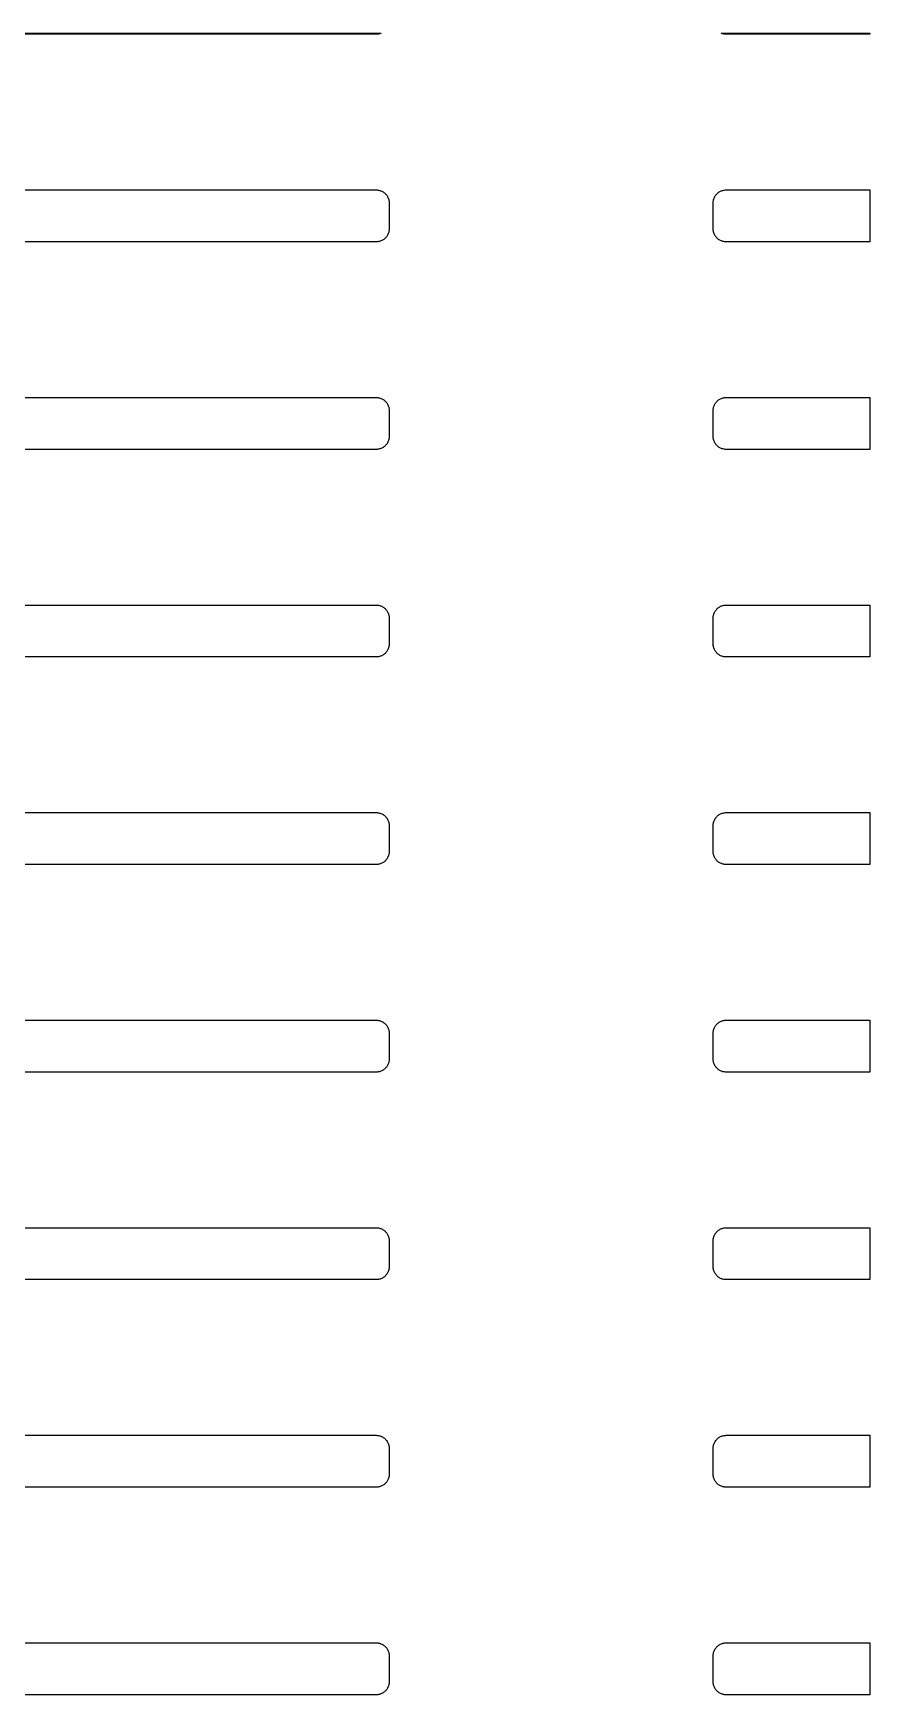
# Model space of a CAD drawing. Header units: metres. Extents: x -163 to 163, y -163 to 163.
# Drawn here: x -25.34 to -5.97, y -44.4 to -5.97 of the extents above; entities that cross this region are included whole.
import ezdxf

# ---------------------------------------------------------------- set-up
doc = ezdxf.new("R2010")
doc.units = ezdxf.units.M

msp = doc.modelspace()

# ---------------------------------------------------------------- linework, layer by layer
for p, q in [((-44.5161, -5.97498), (-17.2818, -5.97498)), ((-17.3989, -5.99895), (-44.3989, -5.99895)), ((-17.3801, -5.99835), (-17.3989, -5.99895)), ((-17.3613, -5.99658), (-17.3801, -5.99835)), ((-17.3427, -5.99364), (-17.3613, -5.99658)), ((-17.3243, -5.98952), (-17.3427, -5.99364)), ((-17.3062, -5.98427), (-17.3243, -5.98952)), ((-17.2885, -5.97787), (-17.3062, -5.98427)), ((-17.2818, -5.97498), (-17.2885, -5.97787)), ((-9.40938, -5.97787), (-9.41609, -5.97498)), ((-9.41609, -5.97498), (-5.97498, -5.97498)), ((-9.39165, -5.98427), (-9.40938, -5.97787)), ((-9.37355, -5.98952), (-9.39165, -5.98427)), ((-9.35516, -5.99364), (-9.37355, -5.98952)), ((-9.33655, -5.99658), (-9.35516, -5.99364)), ((-9.31778, -5.99835), (-9.33655, -5.99658)), ((-9.29895, -5.99895), (-9.31778, -5.99835)), ((-5.97498, -5.99895), (-9.29895, -5.99895)), ((-5.97498, -5.97498), (-5.97498, -5.99895)), ((-44.3989, -9.59895), (-17.3989, -9.59895)), ((-17.3989, -9.59895), (-17.3801, -9.59953)), ((-17.3801, -9.59953), (-17.3613, -9.60132)), ((-17.3613, -9.60132), (-17.3427, -9.60426)), ((-17.3427, -9.60426), (-17.3243, -9.60837)), ((-9.37355, -9.60837), (-9.35516, -9.60426)), ((-9.35516, -9.60426), (-9.33655, -9.60132)), ((-9.33655, -9.60132), (-9.31778, -9.59953)), ((-9.31778, -9.59953), (-9.29895, -9.59895)), ((-9.29895, -9.59895), (-5.97498, -9.59895)), ((-5.97498, -9.59895), (-5.97498, -10.799)), ((-17.3243, -9.60837), (-17.3062, -9.61363)), ((-17.3062, -9.61363), (-17.2885, -9.62001)), ((-17.2885, -9.62001), (-17.2712, -9.6275)), ((-17.2712, -9.6275), (-17.2544, -9.63605)), ((-17.2544, -9.63605), (-17.2382, -9.64565)), ((-17.2382, -9.64565), (-17.2226, -9.65623)), ((-17.2226, -9.65623), (-17.2077, -9.66779)), ((-17.2077, -9.66779), (-17.1936, -9.68025)), ((-17.1936, -9.68025), (-17.1803, -9.69359)), ((-17.1803, -9.69359), (-17.1678, -9.70772)), ((-17.1678, -9.70772), (-17.1562, -9.72261)), ((-17.1562, -9.72261), (-17.1456, -9.7382)), ((-17.1456, -9.7382), (-17.1361, -9.75443)), ((-17.1361, -9.75443), (-17.1275, -9.77121)), ((-17.1275, -9.77121), (-17.12, -9.78851)), ((-17.12, -9.78851), (-17.1136, -9.80624)), ((-17.1136, -9.80624), (-17.1084, -9.82434)), ((-17.1084, -9.82434), (-17.1043, -9.84273)), ((-17.1043, -9.84273), (-17.1013, -9.86134)), ((-17.1013, -9.86134), (-17.0995, -9.88011)), ((-17.0995, -9.88011), (-17.099, -9.89894)), ((-17.099, -9.89894), (-17.099, -10.4989)), ((-9.59894, -9.89894), (-9.59836, -9.88011)), ((-9.59894, -10.4989), (-9.59894, -9.89894)), ((-9.59836, -9.88011), (-9.59657, -9.86134)), ((-9.59657, -9.86134), (-9.59363, -9.84273)), ((-9.59363, -9.84273), (-9.58952, -9.82434)), ((-9.58952, -9.82434), (-9.58426, -9.80624)), ((-9.58426, -9.80624), (-9.57788, -9.78851)), ((-9.57788, -9.78851), (-9.57039, -9.77121)), ((-9.57039, -9.77121), (-9.56184, -9.75443)), ((-9.56184, -9.75443), (-9.55225, -9.7382)), ((-9.55225, -9.7382), (-9.54166, -9.72261)), ((-9.54166, -9.72261), (-9.53011, -9.70772)), ((-9.53011, -9.70772), (-9.51764, -9.69359)), ((-9.51764, -9.69359), (-9.5043, -9.68025)), ((-9.5043, -9.68025), (-9.49017, -9.66779)), ((-9.49017, -9.66779), (-9.47528, -9.65623)), ((-9.47528, -9.65623), (-9.45969, -9.64565)), ((-9.45969, -9.64565), (-9.44347, -9.63605)), ((-9.44347, -9.63605), (-9.42668, -9.6275)), ((-9.42668, -9.6275), (-9.40938, -9.62001)), ((-9.40938, -9.62001), (-9.39165, -9.61363)), ((-9.39165, -9.61363), (-9.37355, -9.60837)), ((-17.2382, -10.7522), (-17.2544, -10.7618)), ((-17.2226, -10.7417), (-17.2382, -10.7522)), ((-17.2077, -10.7301), (-17.2226, -10.7417)), ((-17.1936, -10.7176), (-17.2077, -10.7301)), ((-17.1803, -10.7043), (-17.1936, -10.7176)), ((-17.1678, -10.6902), (-17.1803, -10.7043)), ((-17.1562, -10.6753), (-17.1678, -10.6902)), ((-17.1456, -10.6597), (-17.1562, -10.6753)), ((-17.1361, -10.6435), (-17.1456, -10.6597)), ((-17.1275, -10.6267), (-17.1361, -10.6435)), ((-17.12, -10.6094), (-17.1275, -10.6267)), ((-17.1136, -10.5916), (-17.12, -10.6094)), ((-17.1084, -10.5735), (-17.1136, -10.5916)), ((-17.1043, -10.5552), (-17.1084, -10.5735)), ((-17.1013, -10.5365), (-17.1043, -10.5552)), ((-17.0995, -10.5178), (-17.1013, -10.5365)), ((-17.099, -10.4989), (-17.0995, -10.5178)), ((-9.59836, -10.5178), (-9.59894, -10.4989)), ((-9.59657, -10.5365), (-9.59836, -10.5178)), ((-9.59363, -10.5552), (-9.59657, -10.5365)), ((-9.58952, -10.5735), (-9.59363, -10.5552)), ((-9.58426, -10.5916), (-9.58952, -10.5735)), ((-9.57788, -10.6094), (-9.58426, -10.5916)), ((-9.57039, -10.6267), (-9.57788, -10.6094)), ((-9.56184, -10.6435), (-9.57039, -10.6267)), ((-9.55225, -10.6597), (-9.56184, -10.6435)), ((-9.54166, -10.6753), (-9.55225, -10.6597)), ((-9.53011, -10.6902), (-9.54166, -10.6753)), ((-9.51764, -10.7043), (-9.53011, -10.6902)), ((-9.5043, -10.7176), (-9.51764, -10.7043)), ((-9.49017, -10.7301), (-9.5043, -10.7176)), ((-9.47528, -10.7417), (-9.49017, -10.7301)), ((-9.45969, -10.7522), (-9.47528, -10.7417)), ((-9.44347, -10.7618), (-9.45969, -10.7522)), ((-17.3989, -10.799), (-44.3989, -10.799)), ((-17.3801, -10.7984), (-17.3989, -10.799)), ((-17.3613, -10.7966), (-17.3801, -10.7984)), ((-17.3427, -10.7936), (-17.3613, -10.7966)), ((-17.3243, -10.7895), (-17.3427, -10.7936)), ((-17.3062, -10.7843), (-17.3243, -10.7895)), ((-17.2885, -10.7779), (-17.3062, -10.7843)), ((-17.2712, -10.7704), (-17.2885, -10.7779)), ((-17.2544, -10.7618), (-17.2712, -10.7704)), ((-9.42668, -10.7704), (-9.44347, -10.7618)), ((-9.40938, -10.7779), (-9.42668, -10.7704)), ((-9.39165, -10.7843), (-9.40938, -10.7779)), ((-9.37355, -10.7895), (-9.39165, -10.7843)), ((-9.35516, -10.7936), (-9.37355, -10.7895)), ((-9.33655, -10.7966), (-9.35516, -10.7936)), ((-9.31778, -10.7984), (-9.33655, -10.7966)), ((-9.29895, -10.799), (-9.31778, -10.7984)), ((-5.97498, -10.799), (-9.29895, -10.799)), ((-44.3989, -14.3989), (-17.3989, -14.3989)), ((-17.3989, -14.3989), (-17.3801, -14.3995)), ((-17.3801, -14.3995), (-17.3613, -14.4013)), ((-17.3613, -14.4013), (-17.3427, -14.4043)), ((-17.3427, -14.4043), (-17.3243, -14.4084)), ((-17.3243, -14.4084), (-17.3062, -14.4136)), ((-17.3062, -14.4136), (-17.2885, -14.42)), ((-17.2885, -14.42), (-17.2712, -14.4275)), ((-17.2712, -14.4275), (-17.2544, -14.4361)), ((-17.2544, -14.4361), (-17.2382, -14.4456)), ((-17.2382, -14.4456), (-17.2226, -14.4562)), ((-17.2226, -14.4562), (-17.2077, -14.4678)), ((-17.2077, -14.4678), (-17.1936, -14.4803)), ((-17.1936, -14.4803), (-17.1803, -14.4936)), ((-17.1803, -14.4936), (-17.1678, -14.5077)), ((-17.1678, -14.5077), (-17.1562, -14.5226)), ((-17.1562, -14.5226), (-17.1456, -14.5382)), ((-17.1456, -14.5382), (-17.1361, -14.5544)), ((-17.1361, -14.5544), (-17.1275, -14.5712)), ((-17.1275, -14.5712), (-17.12, -14.5885)), ((-17.12, -14.5885), (-17.1136, -14.6062)), ((-9.58426, -14.6062), (-9.57788, -14.5885)), ((-9.57788, -14.5885), (-9.57039, -14.5712)), ((-9.57039, -14.5712), (-9.56184, -14.5544)), ((-9.56184, -14.5544), (-9.55225, -14.5382)), ((-9.55225, -14.5382), (-9.54166, -14.5226)), ((-9.54166, -14.5226), (-9.53011, -14.5077)), ((-9.53011, -14.5077), (-9.51764, -14.4936)), ((-9.51764, -14.4936), (-9.5043, -14.4803)), ((-9.5043, -14.4803), (-9.49017, -14.4678)), ((-9.49017, -14.4678), (-9.47528, -14.4562)), ((-9.47528, -14.4562), (-9.45969, -14.4456)), ((-9.45969, -14.4456), (-9.44347, -14.4361)), ((-9.44347, -14.4361), (-9.42668, -14.4275)), ((-9.42668, -14.4275), (-9.40938, -14.42)), ((-9.40938, -14.42), (-9.39165, -14.4136)), ((-9.39165, -14.4136), (-9.37355, -14.4084)), ((-9.37355, -14.4084), (-9.35516, -14.4043)), ((-9.35516, -14.4043), (-9.33655, -14.4013)), ((-9.33655, -14.4013), (-9.31778, -14.3995)), ((-9.31778, -14.3995), (-9.29895, -14.3989)), ((-9.29895, -14.3989), (-5.97498, -14.3989)), ((-5.97498, -14.3989), (-5.97498, -15.5989)), ((-17.1136, -14.6062), (-17.1084, -14.6243)), ((-17.1084, -14.6243), (-17.1043, -14.6427)), ((-17.1043, -14.6427), (-17.1013, -14.6613)), ((-17.1013, -14.6613), (-17.0995, -14.6801)), ((-17.0995, -14.6801), (-17.099, -14.6989)), ((-17.099, -14.6989), (-17.099, -15.299)), ((-9.59894, -14.6989), (-9.59836, -14.6801)), ((-9.59894, -15.299), (-9.59894, -14.6989)), ((-9.59836, -14.6801), (-9.59657, -14.6613)), ((-9.59657, -14.6613), (-9.59363, -14.6427)), ((-9.59363, -14.6427), (-9.58952, -14.6243)), ((-9.58952, -14.6243), (-9.58426, -14.6062)), ((-17.1043, -15.3552), (-17.1084, -15.3736)), ((-17.1013, -15.3365), (-17.1043, -15.3552)), ((-17.0995, -15.3178), (-17.1013, -15.3365)), ((-17.099, -15.299), (-17.0995, -15.3178)), ((-9.59836, -15.3178), (-9.59894, -15.299)), ((-9.59657, -15.3365), (-9.59836, -15.3178)), ((-9.59363, -15.3552), (-9.59657, -15.3365)), ((-9.58952, -15.3736), (-9.59363, -15.3552)), ((-17.3989, -15.5989), (-44.3989, -15.5989)), ((-17.3801, -15.5984), (-17.3989, -15.5989)), ((-17.3613, -15.5966), (-17.3801, -15.5984)), ((-17.3427, -15.5936), (-17.3613, -15.5966)), ((-17.3243, -15.5895), (-17.3427, -15.5936)), ((-17.3062, -15.5843), (-17.3243, -15.5895)), ((-17.2885, -15.5779), (-17.3062, -15.5843)), ((-17.2712, -15.5704), (-17.2885, -15.5779)), ((-17.2544, -15.5618), (-17.2712, -15.5704)), ((-17.2382, -15.5522), (-17.2544, -15.5618)), ((-17.2226, -15.5417), (-17.2382, -15.5522)), ((-17.2077, -15.5301), (-17.2226, -15.5417)), ((-17.1936, -15.5176), (-17.2077, -15.5301)), ((-17.1803, -15.5043), (-17.1936, -15.5176)), ((-17.1678, -15.4902), (-17.1803, -15.5043)), ((-17.1562, -15.4753), (-17.1678, -15.4902)), ((-17.1456, -15.4597), (-17.1562, -15.4753)), ((-17.1361, -15.4435), (-17.1456, -15.4597)), ((-17.1275, -15.4267), (-17.1361, -15.4435)), ((-17.12, -15.4094), (-17.1275, -15.4267)), ((-17.1136, -15.3916), (-17.12, -15.4094)), ((-17.1084, -15.3736), (-17.1136, -15.3916)), ((-9.58426, -15.3916), (-9.58952, -15.3736)), ((-9.57788, -15.4094), (-9.58426, -15.3916)), ((-9.57039, -15.4267), (-9.57788, -15.4094)), ((-9.56184, -15.4435), (-9.57039, -15.4267)), ((-9.55225, -15.4597), (-9.56184, -15.4435)), ((-9.54166, -15.4753), (-9.55225, -15.4597)), ((-9.53011, -15.4902), (-9.54166, -15.4753)), ((-9.51764, -15.5043), (-9.53011, -15.4902)), ((-9.5043, -15.5176), (-9.51764, -15.5043)), ((-9.49017, -15.5301), (-9.5043, -15.5176)), ((-9.47528, -15.5417), (-9.49017, -15.5301)), ((-9.45969, -15.5522), (-9.47528, -15.5417)), ((-9.44347, -15.5618), (-9.45969, -15.5522)), ((-9.42668, -15.5704), (-9.44347, -15.5618)), ((-9.40938, -15.5779), (-9.42668, -15.5704)), ((-9.39165, -15.5843), (-9.40938, -15.5779)), ((-9.37355, -15.5895), (-9.39165, -15.5843)), ((-9.35516, -15.5936), (-9.37355, -15.5895)), ((-9.33655, -15.5966), (-9.35516, -15.5936)), ((-9.31778, -15.5984), (-9.33655, -15.5966)), ((-9.29895, -15.5989), (-9.31778, -15.5984)), ((-5.97498, -15.5989), (-9.29895, -15.5989)), ((-44.3989, -19.1989), (-17.3989, -19.1989)), ((-17.3989, -19.1989), (-17.3801, -19.1995)), ((-17.3801, -19.1995), (-17.3613, -19.2013)), ((-17.3613, -19.2013), (-17.3427, -19.2043)), ((-17.3427, -19.2043), (-17.3243, -19.2084)), ((-17.3243, -19.2084), (-17.3062, -19.2136)), ((-9.39165, -19.2136), (-9.37355, -19.2084)), ((-9.37355, -19.2084), (-9.35516, -19.2043)), ((-9.35516, -19.2043), (-9.33655, -19.2013)), ((-9.33655, -19.2013), (-9.31778, -19.1995)), ((-9.31778, -19.1995), (-9.29895, -19.1989)), ((-9.29895, -19.1989), (-5.97498, -19.1989)), ((-5.97498, -19.1989), (-5.97498, -20.3989)), ((-17.3062, -19.2136), (-17.2885, -19.22)), ((-17.2885, -19.22), (-17.2712, -19.2275)), ((-17.2712, -19.2275), (-17.2544, -19.2361)), ((-17.2544, -19.2361), (-17.2382, -19.2457)), ((-17.2382, -19.2457), (-17.2226, -19.2562)), ((-17.2226, -19.2562), (-17.2077, -19.2678)), ((-17.2077, -19.2678), (-17.1936, -19.2803)), ((-17.1936, -19.2803), (-17.1803, -19.2936)), ((-17.1803, -19.2936), (-17.1678, -19.3077)), ((-17.1678, -19.3077), (-17.1562, -19.3226)), ((-17.1562, -19.3226), (-17.1456, -19.3382)), ((-17.1456, -19.3382), (-17.1361, -19.3544)), ((-17.1361, -19.3544), (-17.1275, -19.3712)), ((-17.1275, -19.3712), (-17.12, -19.3885)), ((-17.12, -19.3885), (-17.1136, -19.4062)), ((-17.1136, -19.4062), (-17.1084, -19.4243)), ((-17.1084, -19.4243), (-17.1043, -19.4427)), ((-17.1043, -19.4427), (-17.1013, -19.4613)), ((-17.1013, -19.4613), (-17.0995, -19.4801)), ((-17.0995, -19.4801), (-17.099, -19.4989)), ((-17.099, -19.4989), (-17.099, -20.099)), ((-9.59894, -19.4989), (-9.59836, -19.4801)), ((-9.59894, -20.099), (-9.59894, -19.4989)), ((-9.59836, -19.4801), (-9.59657, -19.4613)), ((-9.59657, -19.4613), (-9.59363, -19.4427)), ((-9.59363, -19.4427), (-9.58952, -19.4243)), ((-9.58952, -19.4243), (-9.58426, -19.4062)), ((-9.58426, -19.4062), (-9.57788, -19.3885)), ((-9.57788, -19.3885), (-9.57039, -19.3712)), ((-9.57039, -19.3712), (-9.56184, -19.3544)), ((-9.56184, -19.3544), (-9.55225, -19.3382)), ((-9.55225, -19.3382), (-9.54166, -19.3226)), ((-9.54166, -19.3226), (-9.53011, -19.3077)), ((-9.53011, -19.3077), (-9.51764, -19.2936)), ((-9.51764, -19.2936), (-9.5043, -19.2803)), ((-9.5043, -19.2803), (-9.49017, -19.2678)), ((-9.49017, -19.2678), (-9.47528, -19.2562)), ((-9.47528, -19.2562), (-9.45969, -19.2457)), ((-9.45969, -19.2457), (-9.44347, -19.2361)), ((-9.44347, -19.2361), (-9.42668, -19.2275)), ((-9.42668, -19.2275), (-9.40938, -19.22)), ((-9.40938, -19.22), (-9.39165, -19.2136)), ((-17.2544, -20.3618), (-17.2712, -20.3704)), ((-17.2382, -20.3522), (-17.2544, -20.3618)), ((-17.2226, -20.3416), (-17.2382, -20.3522)), ((-17.2077, -20.3301), (-17.2226, -20.3416)), ((-17.1936, -20.3176), (-17.2077, -20.3301)), ((-17.1803, -20.3043), (-17.1936, -20.3176)), ((-17.1678, -20.2902), (-17.1803, -20.3043)), ((-17.1562, -20.2753), (-17.1678, -20.2902)), ((-17.1456, -20.2597), (-17.1562, -20.2753)), ((-17.1361, -20.2435), (-17.1456, -20.2597)), ((-17.1275, -20.2267), (-17.1361, -20.2435)), ((-17.12, -20.2094), (-17.1275, -20.2267)), ((-17.1136, -20.1917), (-17.12, -20.2094)), ((-17.1084, -20.1736), (-17.1136, -20.1917)), ((-17.1043, -20.1552), (-17.1084, -20.1736)), ((-17.1013, -20.1366), (-17.1043, -20.1552)), ((-17.0995, -20.1178), (-17.1013, -20.1366)), ((-17.099, -20.099), (-17.0995, -20.1178)), ((-9.59836, -20.1178), (-9.59894, -20.099)), ((-9.59657, -20.1366), (-9.59836, -20.1178)), ((-9.59363, -20.1552), (-9.59657, -20.1366)), ((-9.58952, -20.1736), (-9.59363, -20.1552)), ((-9.58426, -20.1917), (-9.58952, -20.1736)), ((-9.57788, -20.2094), (-9.58426, -20.1917)), ((-9.57039, -20.2267), (-9.57788, -20.2094)), ((-9.56184, -20.2435), (-9.57039, -20.2267)), ((-9.55225, -20.2597), (-9.56184, -20.2435)), ((-9.54166, -20.2753), (-9.55225, -20.2597)), ((-9.53011, -20.2902), (-9.54166, -20.2753)), ((-9.51764, -20.3043), (-9.53011, -20.2902)), ((-9.5043, -20.3176), (-9.51764, -20.3043)), ((-9.49017, -20.3301), (-9.5043, -20.3176)), ((-9.47528, -20.3416), (-9.49017, -20.3301)), ((-9.45969, -20.3522), (-9.47528, -20.3416)), ((-9.44347, -20.3618), (-9.45969, -20.3522)), ((-9.42668, -20.3704), (-9.44347, -20.3618)), ((-17.3989, -20.3989), (-44.3989, -20.3989)), ((-17.3801, -20.3984), (-17.3989, -20.3989)), ((-17.3613, -20.3966), (-17.3801, -20.3984)), ((-17.3427, -20.3936), (-17.3613, -20.3966)), ((-17.3243, -20.3895), (-17.3427, -20.3936)), ((-17.3062, -20.3843), (-17.3243, -20.3895)), ((-17.2885, -20.3779), (-17.3062, -20.3843)), ((-17.2712, -20.3704), (-17.2885, -20.3779)), ((-9.40938, -20.3779), (-9.42668, -20.3704)), ((-9.39165, -20.3843), (-9.40938, -20.3779)), ((-9.37355, -20.3895), (-9.39165, -20.3843)), ((-9.35516, -20.3936), (-9.37355, -20.3895)), ((-9.33655, -20.3966), (-9.35516, -20.3936)), ((-9.31778, -20.3984), (-9.33655, -20.3966)), ((-9.29895, -20.3989), (-9.31778, -20.3984)), ((-5.97498, -20.3989), (-9.29895, -20.3989)), ((-44.3989, -23.9989), (-17.3989, -23.9989)), ((-17.3989, -23.9989), (-17.3801, -23.9995)), ((-17.3801, -23.9995), (-17.3613, -24.0013)), ((-17.3613, -24.0013), (-17.3427, -24.0043)), ((-17.3427, -24.0043), (-17.3243, -24.0084)), ((-17.3243, -24.0084), (-17.3062, -24.0136)), ((-17.3062, -24.0136), (-17.2885, -24.02)), ((-17.2885, -24.02), (-17.2712, -24.0275)), ((-17.2712, -24.0275), (-17.2544, -24.0361)), ((-17.2544, -24.0361), (-17.2382, -24.0457)), ((-17.2382, -24.0457), (-17.2226, -24.0562)), ((-17.2226, -24.0562), (-17.2077, -24.0678)), ((-17.2077, -24.0678), (-17.1936, -24.0803)), ((-17.1936, -24.0803), (-17.1803, -24.0936)), ((-17.1803, -24.0936), (-17.1678, -24.1077)), ((-17.1678, -24.1077), (-17.1562, -24.1226)), ((-17.1562, -24.1226), (-17.1456, -24.1382)), ((-17.1456, -24.1382), (-17.1361, -24.1544)), ((-17.1361, -24.1544), (-17.1275, -24.1712)), ((-17.1275, -24.1712), (-17.12, -24.1885)), ((-17.12, -24.1885), (-17.1136, -24.2062)), ((-17.1136, -24.2062), (-17.1084, -24.2243)), ((-9.58952, -24.2243), (-9.58426, -24.2062)), ((-9.58426, -24.2062), (-9.57788, -24.1885)), ((-9.57788, -24.1885), (-9.57039, -24.1712)), ((-9.57039, -24.1712), (-9.56184, -24.1544)), ((-9.56184, -24.1544), (-9.55225, -24.1382)), ((-9.55225, -24.1382), (-9.54166, -24.1226)), ((-9.54166, -24.1226), (-9.53011, -24.1077)), ((-9.53011, -24.1077), (-9.51764, -24.0936)), ((-9.51764, -24.0936), (-9.5043, -24.0803)), ((-9.5043, -24.0803), (-9.49017, -24.0678)), ((-9.49017, -24.0678), (-9.47528, -24.0562)), ((-9.47528, -24.0562), (-9.45969, -24.0457)), ((-9.45969, -24.0457), (-9.44347, -24.0361)), ((-9.44347, -24.0361), (-9.42668, -24.0275)), ((-9.42668, -24.0275), (-9.40938, -24.02)), ((-9.40938, -24.02), (-9.39165, -24.0136)), ((-9.39165, -24.0136), (-9.37355, -24.0084)), ((-9.37355, -24.0084), (-9.35516, -24.0043)), ((-9.35516, -24.0043), (-9.33655, -24.0013)), ((-9.33655, -24.0013), (-9.31778, -23.9995)), ((-9.31778, -23.9995), (-9.29895, -23.9989)), ((-9.29895, -23.9989), (-5.97498, -23.9989)), ((-5.97498, -23.9989), (-5.97498, -25.1989)), ((-17.1084, -24.2243), (-17.1043, -24.2427)), ((-17.1043, -24.2427), (-17.1013, -24.2614)), ((-17.1013, -24.2614), (-17.0995, -24.2801)), ((-17.0995, -24.2801), (-17.099, -24.299)), ((-17.099, -24.299), (-17.099, -24.8989)), ((-9.59894, -24.299), (-9.59836, -24.2801)), ((-9.59894, -24.8989), (-9.59894, -24.299)), ((-9.59836, -24.2801), (-9.59657, -24.2614)), ((-9.59657, -24.2614), (-9.59363, -24.2427)), ((-9.59363, -24.2427), (-9.58952, -24.2243)), ((-17.1084, -24.9736), (-17.1136, -24.9917)), ((-17.1043, -24.9552), (-17.1084, -24.9736)), ((-17.1013, -24.9366), (-17.1043, -24.9552)), ((-17.0995, -24.9178), (-17.1013, -24.9366)), ((-17.099, -24.8989), (-17.0995, -24.9178)), ((-9.59836, -24.9178), (-9.59894, -24.8989)), ((-9.59657, -24.9366), (-9.59836, -24.9178)), ((-9.59363, -24.9552), (-9.59657, -24.9366)), ((-9.58952, -24.9736), (-9.59363, -24.9552)), ((-9.58426, -24.9917), (-9.58952, -24.9736)), ((-17.3989, -25.1989), (-44.3989, -25.1989)), ((-17.3801, -25.1983), (-17.3989, -25.1989)), ((-17.3613, -25.1966), (-17.3801, -25.1983)), ((-17.3427, -25.1936), (-17.3613, -25.1966)), ((-17.3243, -25.1895), (-17.3427, -25.1936)), ((-17.3062, -25.1843), (-17.3243, -25.1895)), ((-17.2885, -25.1779), (-17.3062, -25.1843)), ((-17.2712, -25.1704), (-17.2885, -25.1779)), ((-17.2544, -25.1618), (-17.2712, -25.1704)), ((-17.2382, -25.1523), (-17.2544, -25.1618)), ((-17.2226, -25.1416), (-17.2382, -25.1523)), ((-17.2077, -25.1301), (-17.2226, -25.1416)), ((-17.1936, -25.1176), (-17.2077, -25.1301)), ((-17.1803, -25.1043), (-17.1936, -25.1176)), ((-17.1678, -25.0902), (-17.1803, -25.1043)), ((-17.1562, -25.0753), (-17.1678, -25.0902)), ((-17.1456, -25.0597), (-17.1562, -25.0753)), ((-17.1361, -25.0435), (-17.1456, -25.0597)), ((-17.1275, -25.0267), (-17.1361, -25.0435)), ((-17.12, -25.0094), (-17.1275, -25.0267)), ((-17.1136, -24.9917), (-17.12, -25.0094)), ((-9.57788, -25.0094), (-9.58426, -24.9917)), ((-9.57039, -25.0267), (-9.57788, -25.0094)), ((-9.56184, -25.0435), (-9.57039, -25.0267)), ((-9.55225, -25.0597), (-9.56184, -25.0435)), ((-9.54166, -25.0753), (-9.55225, -25.0597)), ((-9.53011, -25.0902), (-9.54166, -25.0753)), ((-9.51764, -25.1043), (-9.53011, -25.0902)), ((-9.5043, -25.1176), (-9.51764, -25.1043)), ((-9.49017, -25.1301), (-9.5043, -25.1176)), ((-9.47528, -25.1416), (-9.49017, -25.1301)), ((-9.45969, -25.1523), (-9.47528, -25.1416)), ((-9.44347, -25.1618), (-9.45969, -25.1523)), ((-9.42668, -25.1704), (-9.44347, -25.1618)), ((-9.40938, -25.1779), (-9.42668, -25.1704)), ((-9.39165, -25.1843), (-9.40938, -25.1779)), ((-9.37355, -25.1895), (-9.39165, -25.1843)), ((-9.35516, -25.1936), (-9.37355, -25.1895)), ((-9.33655, -25.1966), (-9.35516, -25.1936)), ((-9.31778, -25.1983), (-9.33655, -25.1966)), ((-9.29895, -25.1989), (-9.31778, -25.1983)), ((-5.97498, -25.1989), (-9.29895, -25.1989)), ((-44.3989, -28.799), (-17.3989, -28.799)), ((-17.3989, -28.799), (-17.3801, -28.7995)), ((-17.3801, -28.7995), (-17.3613, -28.8013)), ((-17.3613, -28.8013), (-17.3427, -28.8043)), ((-17.3427, -28.8043), (-17.3243, -28.8084)), ((-17.3243, -28.8084), (-17.3062, -28.8136)), ((-17.3062, -28.8136), (-17.2885, -28.82)), ((-9.40938, -28.82), (-9.39165, -28.8136)), ((-9.39165, -28.8136), (-9.37355, -28.8084)), ((-9.37355, -28.8084), (-9.35516, -28.8043)), ((-9.35516, -28.8043), (-9.33655, -28.8013)), ((-9.33655, -28.8013), (-9.31778, -28.7995)), ((-9.31778, -28.7995), (-9.29895, -28.799)), ((-9.29895, -28.799), (-5.97498, -28.799)), ((-5.97498, -28.799), (-5.97498, -29.9989)), ((-17.2885, -28.82), (-17.2712, -28.8275)), ((-17.2712, -28.8275), (-17.2544, -28.8361)), ((-17.2544, -28.8361), (-17.2382, -28.8456)), ((-17.2382, -28.8456), (-17.2226, -28.8562)), ((-17.2226, -28.8562), (-17.2077, -28.8678)), ((-17.2077, -28.8678), (-17.1936, -28.8803)), ((-17.1936, -28.8803), (-17.1803, -28.8936)), ((-17.1803, -28.8936), (-17.1678, -28.9077)), ((-17.1678, -28.9077), (-17.1562, -28.9226)), ((-17.1562, -28.9226), (-17.1456, -28.9382)), ((-17.1456, -28.9382), (-17.1361, -28.9544)), ((-17.1361, -28.9544), (-17.1275, -28.9712)), ((-17.1275, -28.9712), (-17.12, -28.9885)), ((-17.12, -28.9885), (-17.1136, -29.0062)), ((-17.1136, -29.0062), (-17.1084, -29.0243)), ((-17.1084, -29.0243), (-17.1043, -29.0427)), ((-17.1043, -29.0427), (-17.1013, -29.0613)), ((-17.1013, -29.0613), (-17.0995, -29.0801)), ((-17.0995, -29.0801), (-17.099, -29.099)), ((-17.099, -29.099), (-17.099, -29.6989)), ((-9.59894, -29.099), (-9.59836, -29.0801)), ((-9.59894, -29.6989), (-9.59894, -29.099)), ((-9.59836, -29.0801), (-9.59657, -29.0613)), ((-9.59657, -29.0613), (-9.59363, -29.0427)), ((-9.59363, -29.0427), (-9.58952, -29.0243)), ((-9.58952, -29.0243), (-9.58426, -29.0062)), ((-9.58426, -29.0062), (-9.57788, -28.9885)), ((-9.57788, -28.9885), (-9.57039, -28.9712)), ((-9.57039, -28.9712), (-9.56184, -28.9544)), ((-9.56184, -28.9544), (-9.55225, -28.9382)), ((-9.55225, -28.9382), (-9.54166, -28.9226)), ((-9.54166, -28.9226), (-9.53011, -28.9077)), ((-9.53011, -28.9077), (-9.51764, -28.8936)), ((-9.51764, -28.8936), (-9.5043, -28.8803)), ((-9.5043, -28.8803), (-9.49017, -28.8678)), ((-9.49017, -28.8678), (-9.47528, -28.8562)), ((-9.47528, -28.8562), (-9.45969, -28.8456)), ((-9.45969, -28.8456), (-9.44347, -28.8361)), ((-9.44347, -28.8361), (-9.42668, -28.8275)), ((-9.42668, -28.8275), (-9.40938, -28.82)), ((-17.2712, -29.9704), (-17.2885, -29.9779)), ((-17.2544, -29.9618), (-17.2712, -29.9704)), ((-17.2382, -29.9522), (-17.2544, -29.9618)), ((-17.2226, -29.9417), (-17.2382, -29.9522)), ((-17.2077, -29.9301), (-17.2226, -29.9417)), ((-17.1936, -29.9176), (-17.2077, -29.9301)), ((-17.1803, -29.9043), (-17.1936, -29.9176)), ((-17.1678, -29.8902), (-17.1803, -29.9043)), ((-17.1562, -29.8753), (-17.1678, -29.8902)), ((-17.1456, -29.8597), (-17.1562, -29.8753)), ((-17.1361, -29.8435), (-17.1456, -29.8597)), ((-17.1275, -29.8267), (-17.1361, -29.8435)), ((-17.12, -29.8094), (-17.1275, -29.8267)), ((-17.1136, -29.7917), (-17.12, -29.8094)), ((-17.1084, -29.7736), (-17.1136, -29.7917)), ((-17.1043, -29.7552), (-17.1084, -29.7736)), ((-17.1013, -29.7365), (-17.1043, -29.7552)), ((-17.0995, -29.7178), (-17.1013, -29.7365)), ((-17.099, -29.6989), (-17.0995, -29.7178)), ((-9.59836, -29.7178), (-9.59894, -29.6989)), ((-9.59657, -29.7365), (-9.59836, -29.7178)), ((-9.59363, -29.7552), (-9.59657, -29.7365)), ((-9.58952, -29.7736), (-9.59363, -29.7552)), ((-9.58426, -29.7917), (-9.58952, -29.7736)), ((-9.57788, -29.8094), (-9.58426, -29.7917)), ((-9.57039, -29.8267), (-9.57788, -29.8094)), ((-9.56184, -29.8435), (-9.57039, -29.8267)), ((-9.55225, -29.8597), (-9.56184, -29.8435)), ((-9.54166, -29.8753), (-9.55225, -29.8597)), ((-9.53011, -29.8902), (-9.54166, -29.8753)), ((-9.51764, -29.9043), (-9.53011, -29.8902)), ((-9.5043, -29.9176), (-9.51764, -29.9043)), ((-9.49017, -29.9301), (-9.5043, -29.9176)), ((-9.47528, -29.9417), (-9.49017, -29.9301)), ((-9.45969, -29.9522), (-9.47528, -29.9417)), ((-9.44347, -29.9618), (-9.45969, -29.9522)), ((-9.42668, -29.9704), (-9.44347, -29.9618)), ((-9.40938, -29.9779), (-9.42668, -29.9704)), ((-17.3989, -29.9989), (-44.3989, -29.9989)), ((-17.3801, -29.9984), (-17.3989, -29.9989)), ((-17.3613, -29.9966), (-17.3801, -29.9984)), ((-17.3427, -29.9936), (-17.3613, -29.9966)), ((-17.3243, -29.9895), (-17.3427, -29.9936)), ((-17.3062, -29.9843), (-17.3243, -29.9895)), ((-17.2885, -29.9779), (-17.3062, -29.9843)), ((-9.39165, -29.9843), (-9.40938, -29.9779)), ((-9.37355, -29.9895), (-9.39165, -29.9843)), ((-9.35516, -29.9936), (-9.37355, -29.9895)), ((-9.33655, -29.9966), (-9.35516, -29.9936)), ((-9.31778, -29.9984), (-9.33655, -29.9966)), ((-9.29895, -29.9989), (-9.31778, -29.9984)), ((-5.97498, -29.9989), (-9.29895, -29.9989)), ((-44.3989, -33.599), (-17.3989, -33.599)), ((-17.3989, -33.599), (-17.3801, -33.5995)), ((-17.3801, -33.5995), (-17.3613, -33.6013)), ((-17.3613, -33.6013), (-17.3427, -33.6043)), ((-17.3427, -33.6043), (-17.3243, -33.6084)), ((-17.3243, -33.6084), (-17.3062, -33.6136)), ((-17.3062, -33.6136), (-17.2885, -33.62)), ((-17.2885, -33.62), (-17.2712, -33.6275)), ((-17.2712, -33.6275), (-17.2544, -33.6361)), ((-17.2544, -33.6361), (-17.2382, -33.6456)), ((-17.2382, -33.6456), (-17.2226, -33.6562)), ((-17.2226, -33.6562), (-17.2077, -33.6678)), ((-17.2077, -33.6678), (-17.1936, -33.6803)), ((-17.1936, -33.6803), (-17.1803, -33.6936)), ((-17.1803, -33.6936), (-17.1678, -33.7077)), ((-17.1678, -33.7077), (-17.1562, -33.7226)), ((-17.1562, -33.7226), (-17.1456, -33.7382)), ((-17.1456, -33.7382), (-17.1361, -33.7544)), ((-17.1361, -33.7544), (-17.1275, -33.7712)), ((-17.1275, -33.7712), (-17.12, -33.7885)), ((-17.12, -33.7885), (-17.1136, -33.8062)), ((-17.1136, -33.8062), (-17.1084, -33.8243)), ((-9.58952, -33.8243), (-9.58426, -33.8062)), ((-9.58426, -33.8062), (-9.57788, -33.7885)), ((-9.57788, -33.7885), (-9.57039, -33.7712)), ((-9.57039, -33.7712), (-9.56184, -33.7544)), ((-9.56184, -33.7544), (-9.55225, -33.7382)), ((-9.55225, -33.7382), (-9.54166, -33.7226)), ((-9.54166, -33.7226), (-9.53011, -33.7077)), ((-9.53011, -33.7077), (-9.51764, -33.6936)), ((-9.51764, -33.6936), (-9.5043, -33.6803)), ((-9.5043, -33.6803), (-9.49017, -33.6678)), ((-9.49017, -33.6678), (-9.47528, -33.6562)), ((-9.47528, -33.6562), (-9.45969, -33.6456)), ((-9.45969, -33.6456), (-9.44347, -33.6361)), ((-9.44347, -33.6361), (-9.42668, -33.6275)), ((-9.42668, -33.6275), (-9.40938, -33.62)), ((-9.40938, -33.62), (-9.39165, -33.6136)), ((-9.39165, -33.6136), (-9.37355, -33.6084)), ((-9.37355, -33.6084), (-9.35516, -33.6043)), ((-9.35516, -33.6043), (-9.33655, -33.6013)), ((-9.33655, -33.6013), (-9.31778, -33.5995)), ((-9.31778, -33.5995), (-9.29895, -33.599)), ((-9.29895, -33.599), (-5.97498, -33.599)), ((-5.97498, -33.599), (-5.97498, -34.799)), ((-17.1084, -33.8243), (-17.1043, -33.8427)), ((-17.1043, -33.8427), (-17.1013, -33.8613)), ((-17.1013, -33.8613), (-17.0995, -33.8801)), ((-17.0995, -33.8801), (-17.099, -33.8989)), ((-17.099, -33.8989), (-17.099, -34.4989)), ((-9.59894, -33.8989), (-9.59836, -33.8801)), ((-9.59894, -34.4989), (-9.59894, -33.8989)), ((-9.59836, -33.8801), (-9.59657, -33.8613)), ((-9.59657, -33.8613), (-9.59363, -33.8427)), ((-9.59363, -33.8427), (-9.58952, -33.8243)), ((-17.1084, -34.5735), (-17.1136, -34.5917)), ((-17.1043, -34.5552), (-17.1084, -34.5735)), ((-17.1013, -34.5365), (-17.1043, -34.5552)), ((-17.0995, -34.5178), (-17.1013, -34.5365)), ((-17.099, -34.4989), (-17.0995, -34.5178)), ((-9.59836, -34.5178), (-9.59894, -34.4989)), ((-9.59657, -34.5365), (-9.59836, -34.5178)), ((-9.59363, -34.5552), (-9.59657, -34.5365)), ((-9.58952, -34.5735), (-9.59363, -34.5552)), ((-9.58426, -34.5917), (-9.58952, -34.5735)), ((-17.3989, -34.799), (-44.3989, -34.799)), ((-17.3801, -34.7984), (-17.3989, -34.799)), ((-17.3613, -34.7966), (-17.3801, -34.7984)), ((-17.3427, -34.7936), (-17.3613, -34.7966)), ((-17.3243, -34.7895), (-17.3427, -34.7936)), ((-17.3062, -34.7843), (-17.3243, -34.7895)), ((-17.2885, -34.7779), (-17.3062, -34.7843)), ((-17.2712, -34.7704), (-17.2885, -34.7779)), ((-17.2544, -34.7618), (-17.2712, -34.7704)), ((-17.2382, -34.7522), (-17.2544, -34.7618)), ((-17.2226, -34.7417), (-17.2382, -34.7522)), ((-17.2077, -34.7301), (-17.2226, -34.7417)), ((-17.1936, -34.7176), (-17.2077, -34.7301)), ((-17.1803, -34.7043), (-17.1936, -34.7176)), ((-17.1678, -34.6902), (-17.1803, -34.7043)), ((-17.1562, -34.6753), (-17.1678, -34.6902)), ((-17.1456, -34.6597), (-17.1562, -34.6753)), ((-17.1361, -34.6435), (-17.1456, -34.6597)), ((-17.1275, -34.6267), (-17.1361, -34.6435)), ((-17.12, -34.6094), (-17.1275, -34.6267)), ((-17.1136, -34.5917), (-17.12, -34.6094)), ((-9.57788, -34.6094), (-9.58426, -34.5917)), ((-9.57039, -34.6267), (-9.57788, -34.6094)), ((-9.56184, -34.6435), (-9.57039, -34.6267)), ((-9.55225, -34.6597), (-9.56184, -34.6435)), ((-9.54166, -34.6753), (-9.55225, -34.6597)), ((-9.53011, -34.6902), (-9.54166, -34.6753)), ((-9.51764, -34.7043), (-9.53011, -34.6902)), ((-9.5043, -34.7176), (-9.51764, -34.7043)), ((-9.49017, -34.7301), (-9.5043, -34.7176)), ((-9.47528, -34.7417), (-9.49017, -34.7301)), ((-9.45969, -34.7522), (-9.47528, -34.7417)), ((-9.44347, -34.7618), (-9.45969, -34.7522)), ((-9.42668, -34.7704), (-9.44347, -34.7618)), ((-9.40938, -34.7779), (-9.42668, -34.7704)), ((-9.39165, -34.7843), (-9.40938, -34.7779)), ((-9.37355, -34.7895), (-9.39165, -34.7843)), ((-9.35516, -34.7936), (-9.37355, -34.7895)), ((-9.33655, -34.7966), (-9.35516, -34.7936)), ((-9.31778, -34.7984), (-9.33655, -34.7966)), ((-9.29895, -34.799), (-9.31778, -34.7984)), ((-5.97498, -34.799), (-9.29895, -34.799)), ((-44.3989, -38.399), (-17.3989, -38.399)), ((-17.3989, -38.399), (-17.3801, -38.3995)), ((-17.3801, -38.3995), (-17.3613, -38.4013)), ((-17.3613, -38.4013), (-17.3427, -38.4043)), ((-17.3427, -38.4043), (-17.3243, -38.4084)), ((-17.3243, -38.4084), (-17.3062, -38.4136)), ((-17.3062, -38.4136), (-17.2885, -38.42)), ((-17.2885, -38.42), (-17.2712, -38.4275)), ((-9.42668, -38.4275), (-9.40938, -38.42)), ((-9.40938, -38.42), (-9.39165, -38.4136)), ((-9.39165, -38.4136), (-9.37355, -38.4084)), ((-9.37355, -38.4084), (-9.35516, -38.4043)), ((-9.35516, -38.4043), (-9.33655, -38.4013)), ((-9.33655, -38.4013), (-9.31778, -38.3995)), ((-9.31778, -38.3995), (-9.29895, -38.399)), ((-9.29895, -38.399), (-5.97498, -38.399)), ((-5.97498, -38.399), (-5.97498, -39.599)), ((-17.2712, -38.4275), (-17.2544, -38.4361)), ((-17.2544, -38.4361), (-17.2382, -38.4456)), ((-17.2382, -38.4456), (-17.2226, -38.4562)), ((-17.2226, -38.4562), (-17.2077, -38.4678)), ((-17.2077, -38.4678), (-17.1936, -38.4803)), ((-17.1936, -38.4803), (-17.1803, -38.4936)), ((-17.1803, -38.4936), (-17.1678, -38.5077)), ((-17.1678, -38.5077), (-17.1562, -38.5226)), ((-17.1562, -38.5226), (-17.1456, -38.5382)), ((-17.1456, -38.5382), (-17.1361, -38.5544)), ((-17.1361, -38.5544), (-17.1275, -38.5712)), ((-17.1275, -38.5712), (-17.12, -38.5885)), ((-17.12, -38.5885), (-17.1136, -38.6062)), ((-17.1136, -38.6062), (-17.1084, -38.6243)), ((-17.1084, -38.6243), (-17.1043, -38.6427)), ((-17.1043, -38.6427), (-17.1013, -38.6613)), ((-17.1013, -38.6613), (-17.0995, -38.6801)), ((-17.0995, -38.6801), (-17.099, -38.6989)), ((-17.099, -38.6989), (-17.099, -39.299)), ((-9.59894, -38.6989), (-9.59836, -38.6801)), ((-9.59894, -39.299), (-9.59894, -38.6989)), ((-9.59836, -38.6801), (-9.59657, -38.6613)), ((-9.59657, -38.6613), (-9.59363, -38.6427)), ((-9.59363, -38.6427), (-9.58952, -38.6243)), ((-9.58952, -38.6243), (-9.58426, -38.6062)), ((-9.58426, -38.6062), (-9.57788, -38.5885)), ((-9.57788, -38.5885), (-9.57039, -38.5712)), ((-9.57039, -38.5712), (-9.56184, -38.5544)), ((-9.56184, -38.5544), (-9.55225, -38.5382)), ((-9.55225, -38.5382), (-9.54166, -38.5226)), ((-9.54166, -38.5226), (-9.53011, -38.5077)), ((-9.53011, -38.5077), (-9.51764, -38.4936)), ((-9.51764, -38.4936), (-9.5043, -38.4803)), ((-9.5043, -38.4803), (-9.49017, -38.4678)), ((-9.49017, -38.4678), (-9.47528, -38.4562)), ((-9.47528, -38.4562), (-9.45969, -38.4456)), ((-9.45969, -38.4456), (-9.44347, -38.4361)), ((-9.44347, -38.4361), (-9.42668, -38.4275)), ((-17.2712, -39.5704), (-17.2885, -39.5779)), ((-17.2544, -39.5618), (-17.2712, -39.5704)), ((-17.2382, -39.5522), (-17.2544, -39.5618)), ((-17.2226, -39.5417), (-17.2382, -39.5522)), ((-17.2077, -39.5301), (-17.2226, -39.5417)), ((-17.1936, -39.5176), (-17.2077, -39.5301)), ((-17.1803, -39.5043), (-17.1936, -39.5176)), ((-17.1678, -39.4902), (-17.1803, -39.5043)), ((-17.1562, -39.4753), (-17.1678, -39.4902)), ((-17.1456, -39.4597), (-17.1562, -39.4753)), ((-17.1361, -39.4435), (-17.1456, -39.4597)), ((-17.1275, -39.4267), (-17.1361, -39.4435)), ((-17.12, -39.4094), (-17.1275, -39.4267)), ((-17.1136, -39.3916), (-17.12, -39.4094)), ((-17.1084, -39.3736), (-17.1136, -39.3916)), ((-17.1043, -39.3552), (-17.1084, -39.3736)), ((-17.1013, -39.3365), (-17.1043, -39.3552)), ((-17.0995, -39.3178), (-17.1013, -39.3365)), ((-17.099, -39.299), (-17.0995, -39.3178)), ((-9.59836, -39.3178), (-9.59894, -39.299)), ((-9.59657, -39.3365), (-9.59836, -39.3178)), ((-9.59363, -39.3552), (-9.59657, -39.3365)), ((-9.58952, -39.3736), (-9.59363, -39.3552)), ((-9.58426, -39.3916), (-9.58952, -39.3736)), ((-9.57788, -39.4094), (-9.58426, -39.3916)), ((-9.57039, -39.4267), (-9.57788, -39.4094)), ((-9.56184, -39.4435), (-9.57039, -39.4267)), ((-9.55225, -39.4597), (-9.56184, -39.4435)), ((-9.54166, -39.4753), (-9.55225, -39.4597)), ((-9.53011, -39.4902), (-9.54166, -39.4753)), ((-9.51764, -39.5043), (-9.53011, -39.4902)), ((-9.5043, -39.5176), (-9.51764, -39.5043)), ((-9.49017, -39.5301), (-9.5043, -39.5176)), ((-9.47528, -39.5417), (-9.49017, -39.5301)), ((-9.45969, -39.5522), (-9.47528, -39.5417)), ((-9.44347, -39.5618), (-9.45969, -39.5522)), ((-9.42668, -39.5704), (-9.44347, -39.5618)), ((-9.40938, -39.5779), (-9.42668, -39.5704)), ((-17.3989, -39.599), (-44.3989, -39.599)), ((-17.3801, -39.5984), (-17.3989, -39.599)), ((-17.3613, -39.5966), (-17.3801, -39.5984)), ((-17.3427, -39.5936), (-17.3613, -39.5966)), ((-17.3243, -39.5895), (-17.3427, -39.5936)), ((-17.3062, -39.5843), (-17.3243, -39.5895)), ((-17.2885, -39.5779), (-17.3062, -39.5843)), ((-9.39165, -39.5843), (-9.40938, -39.5779)), ((-9.37355, -39.5895), (-9.39165, -39.5843)), ((-9.35516, -39.5936), (-9.37355, -39.5895)), ((-9.33655, -39.5966), (-9.35516, -39.5936)), ((-9.31778, -39.5984), (-9.33655, -39.5966)), ((-9.29895, -39.599), (-9.31778, -39.5984)), ((-5.97498, -39.599), (-9.29895, -39.599)), ((-44.3989, -43.1989), (-17.3989, -43.1989)), ((-17.3989, -43.1989), (-17.3801, -43.1995)), ((-17.3801, -43.1995), (-17.3613, -43.2013)), ((-17.3613, -43.2013), (-17.3427, -43.2043)), ((-17.3427, -43.2043), (-17.3243, -43.2084)), ((-17.3243, -43.2084), (-17.3062, -43.2136)), ((-17.3062, -43.2136), (-17.2885, -43.22)), ((-17.2885, -43.22), (-17.2712, -43.2275)), ((-17.2712, -43.2275), (-17.2544, -43.2361)), ((-17.2544, -43.2361), (-17.2382, -43.2457)), ((-17.2382, -43.2457), (-17.2226, -43.2562)), ((-17.2226, -43.2562), (-17.2077, -43.2678)), ((-17.2077, -43.2678), (-17.1936, -43.2803)), ((-17.1936, -43.2803), (-17.1803, -43.2936)), ((-17.1803, -43.2936), (-17.1678, -43.3077)), ((-17.1678, -43.3077), (-17.1562, -43.3226)), ((-17.1562, -43.3226), (-17.1456, -43.3382)), ((-17.1456, -43.3382), (-17.1361, -43.3544)), ((-17.1361, -43.3544), (-17.1275, -43.3712)), ((-17.1275, -43.3712), (-17.12, -43.3885)), ((-17.12, -43.3885), (-17.1136, -43.4062)), ((-17.1136, -43.4062), (-17.1084, -43.4243)), ((-9.58952, -43.4243), (-9.58426, -43.4062)), ((-9.58426, -43.4062), (-9.57788, -43.3885)), ((-9.57788, -43.3885), (-9.57039, -43.3712)), ((-9.57039, -43.3712), (-9.56184, -43.3544)), ((-9.56184, -43.3544), (-9.55225, -43.3382)), ((-9.55225, -43.3382), (-9.54166, -43.3226)), ((-9.54166, -43.3226), (-9.53011, -43.3077)), ((-9.53011, -43.3077), (-9.51764, -43.2936)), ((-9.51764, -43.2936), (-9.5043, -43.2803)), ((-9.5043, -43.2803), (-9.49017, -43.2678)), ((-9.49017, -43.2678), (-9.47528, -43.2562)), ((-9.47528, -43.2562), (-9.45969, -43.2457)), ((-9.45969, -43.2457), (-9.44347, -43.2361)), ((-9.44347, -43.2361), (-9.42668, -43.2275)), ((-9.42668, -43.2275), (-9.40938, -43.22)), ((-9.40938, -43.22), (-9.39165, -43.2136)), ((-9.39165, -43.2136), (-9.37355, -43.2084)), ((-9.37355, -43.2084), (-9.35516, -43.2043)), ((-9.35516, -43.2043), (-9.33655, -43.2013)), ((-9.33655, -43.2013), (-9.31778, -43.1995)), ((-9.31778, -43.1995), (-9.29895, -43.1989)), ((-9.29895, -43.1989), (-5.97498, -43.1989)), ((-5.97498, -43.1989), (-5.97498, -44.3989)), ((-17.1084, -43.4243), (-17.1043, -43.4427)), ((-17.1043, -43.4427), (-17.1013, -43.4613)), ((-17.1013, -43.4613), (-17.0995, -43.4801)), ((-17.0995, -43.4801), (-17.099, -43.4989)), ((-17.099, -43.4989), (-17.099, -44.099)), ((-9.59894, -43.4989), (-9.59836, -43.4801)), ((-9.59894, -44.099), (-9.59894, -43.4989)), ((-9.59836, -43.4801), (-9.59657, -43.4613)), ((-9.59657, -43.4613), (-9.59363, -43.4427)), ((-9.59363, -43.4427), (-9.58952, -43.4243)), ((-17.1084, -44.1736), (-17.1136, -44.1917)), ((-17.1043, -44.1552), (-17.1084, -44.1736)), ((-17.1013, -44.1366), (-17.1043, -44.1552)), ((-17.0995, -44.1178), (-17.1013, -44.1366)), ((-17.099, -44.099), (-17.0995, -44.1178)), ((-9.59836, -44.1178), (-9.59894, -44.099)), ((-9.59657, -44.1366), (-9.59836, -44.1178)), ((-9.59363, -44.1552), (-9.59657, -44.1366)), ((-9.58952, -44.1736), (-9.59363, -44.1552)), ((-9.58426, -44.1917), (-9.58952, -44.1736)), ((-17.3989, -44.3989), (-44.3989, -44.3989)), ((-17.3801, -44.3984), (-17.3989, -44.3989)), ((-17.3613, -44.3966), (-17.3801, -44.3984)), ((-17.3427, -44.3936), (-17.3613, -44.3966)), ((-17.3243, -44.3895), (-17.3427, -44.3936)), ((-17.3062, -44.3843), (-17.3243, -44.3895)), ((-17.2885, -44.3779), (-17.3062, -44.3843)), ((-17.2712, -44.3704), (-17.2885, -44.3779)), ((-17.2544, -44.3618), (-17.2712, -44.3704)), ((-17.2382, -44.3522), (-17.2544, -44.3618)), ((-17.2226, -44.3417), (-17.2382, -44.3522)), ((-17.2077, -44.3301), (-17.2226, -44.3417)), ((-17.1936, -44.3176), (-17.2077, -44.3301)), ((-17.1803, -44.3043), (-17.1936, -44.3176)), ((-17.1678, -44.2902), (-17.1803, -44.3043)), ((-17.1562, -44.2753), (-17.1678, -44.2902)), ((-17.1456, -44.2597), (-17.1562, -44.2753)), ((-17.1361, -44.2435), (-17.1456, -44.2597)), ((-17.1275, -44.2267), (-17.1361, -44.2435)), ((-17.12, -44.2094), (-17.1275, -44.2267)), ((-17.1136, -44.1917), (-17.12, -44.2094)), ((-9.57788, -44.2094), (-9.58426, -44.1917)), ((-9.57039, -44.2267), (-9.57788, -44.2094)), ((-9.56184, -44.2435), (-9.57039, -44.2267)), ((-9.55225, -44.2597), (-9.56184, -44.2435)), ((-9.54166, -44.2753), (-9.55225, -44.2597)), ((-9.53011, -44.2902), (-9.54166, -44.2753)), ((-9.51764, -44.3043), (-9.53011, -44.2902)), ((-9.5043, -44.3176), (-9.51764, -44.3043)), ((-9.49017, -44.3301), (-9.5043, -44.3176)), ((-9.47528, -44.3417), (-9.49017, -44.3301)), ((-9.45969, -44.3522), (-9.47528, -44.3417)), ((-9.44347, -44.3618), (-9.45969, -44.3522)), ((-9.42668, -44.3704), (-9.44347, -44.3618)), ((-9.40938, -44.3779), (-9.42668, -44.3704)), ((-9.39165, -44.3843), (-9.40938, -44.3779)), ((-9.37355, -44.3895), (-9.39165, -44.3843)), ((-9.35516, -44.3936), (-9.37355, -44.3895)), ((-9.33655, -44.3966), (-9.35516, -44.3936)), ((-9.31778, -44.3984), (-9.33655, -44.3966)), ((-9.29895, -44.3989), (-9.31778, -44.3984)), ((-5.97498, -44.3989), (-9.29895, -44.3989))]:
    msp.add_line(p, q)

doc.saveas('drawing.dxf')
